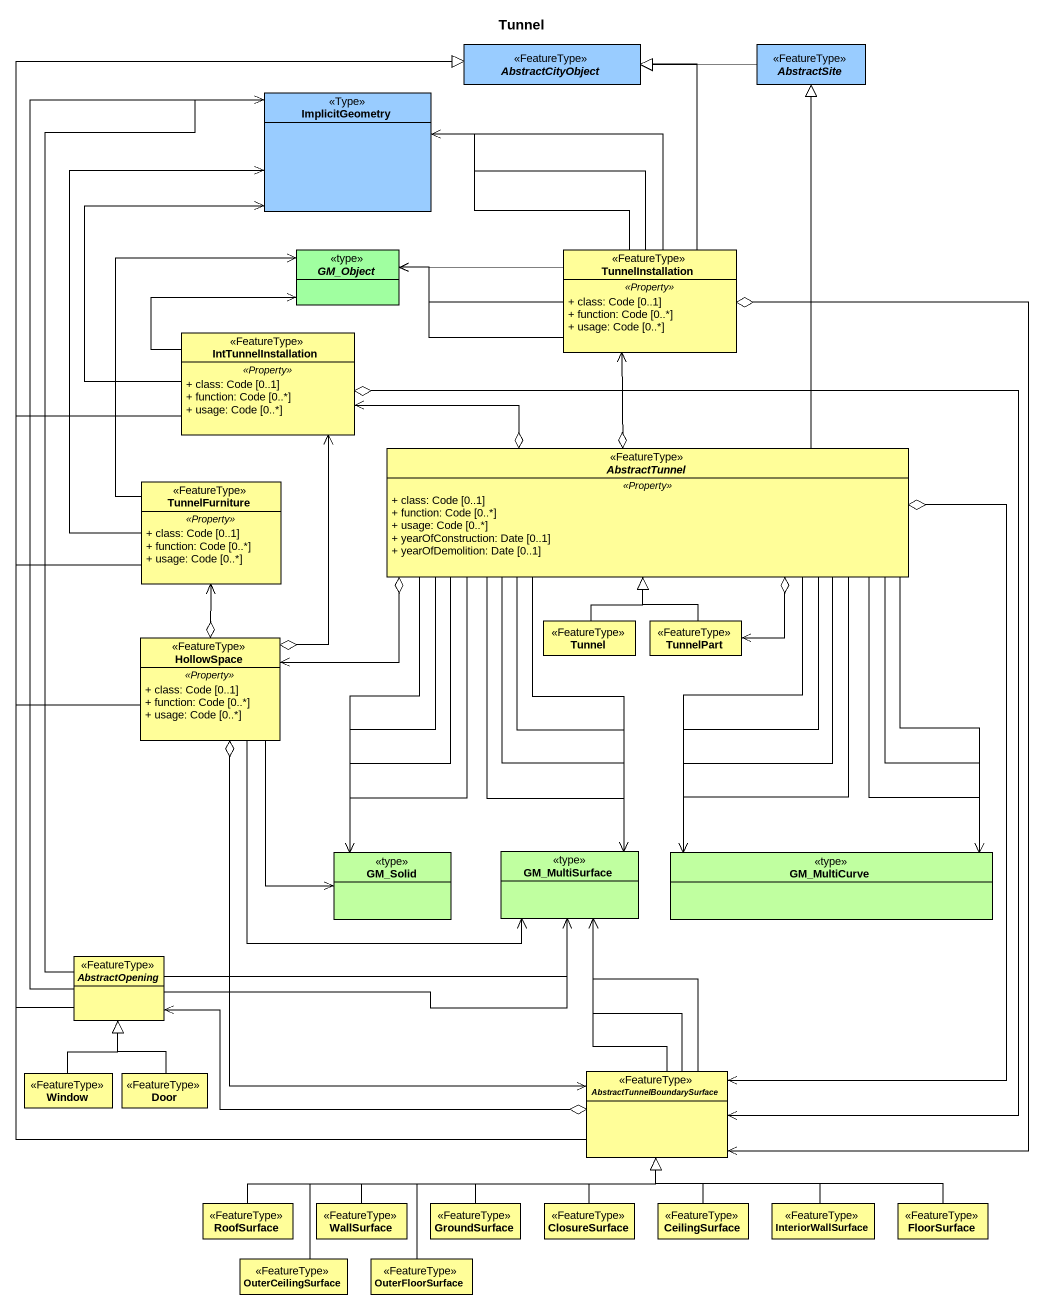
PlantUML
@startuml
title Tunnel
hide circle
hide empty members
skinparam classAttributeIconSize 0
abstract class AbstractCityObject <<FeatureType>> #99CCFF
abstract class AbstractSite <<FeatureType>> #99CCFF
class ImplicitGeometry <<Type>> #99CCFF
abstract class GM_Object <<type>> #A0FFA0
class TunnelInstallation <<FeatureType>> #FFFE99 {
  .. <<Property>> ..
  + class: Code [0..1]
  + function: Code [0..*]
  + usage: Code [0..*]
}
class IntTunnelInstallation <<FeatureType>> #FFFE99 {
  .. <<Property>> ..
  + class: Code [0..1]
  + function: Code [0..*]
  + usage: Code [0..*]
}
abstract class AbstractTunnel <<FeatureType>> #FFFE99 {
  .. <<Property>> ..
  + class: Code [0..1]
  + function: Code [0..*]
  + usage: Code [0..*]
  + yearOfConstruction: Date [0..1]
  + yearOfDemolition: Date [0..1]
}
class TunnelFurniture <<FeatureType>> #FFFE99 {
  .. <<Property>> ..
  + class: Code [0..1]
  + function: Code [0..*]
  + usage: Code [0..*]
}
class HollowSpace <<FeatureType>> #FFFE99 {
  .. <<Property>> ..
  + class: Code [0..1]
  + function: Code [0..*]
  + usage: Code [0..*]
}
class Tunnel <<FeatureType>> #FFFE99
class TunnelPart <<FeatureType>> #FFFE99
class GM_Solid <<type>> #C0FFA0
class GM_MultiSurface <<type>> #C0FFA0
class GM_MultiCurve <<type>> #C0FFA0
abstract class AbstractOpening <<FeatureType>> #FFFE99
class Window <<FeatureType>> #FFFE99
class Door <<FeatureType>> #FFFE99
abstract class "AbstractTunnelBoundarySurface" as AbstractTunnelBoundarySurfac <<FeatureType>> #FFFE99
class RoofSurface <<FeatureType>> #FFFE99
class WallSurface <<FeatureType>> #FFFE99
class GroundSurface <<FeatureType>> #FFFE99
class ClosureSurface <<FeatureType>> #FFFE99
class CeilingSurface <<FeatureType>> #FFFE99
class InteriorWallSurface <<FeatureType>> #FFFE99
class FloorSurface <<FeatureType>> #FFFE99
class OuterCeilingSurface <<FeatureType>> #FFFE99
class OuterFloorSurface <<FeatureType>> #FFFE99
AbstractSite -left-|> AbstractCityObject
TunnelInstallation -up-|> AbstractCityObject
TunnelInstallation -left-> ImplicitGeometry
TunnelInstallation -left-> ImplicitGeometry
TunnelInstallation -left-> ImplicitGeometry
TunnelInstallation -left-> GM_Object
TunnelInstallation -left-> GM_Object
TunnelInstallation -left- GM_Object
TunnelInstallation <--o AbstractTunnel
IntTunnelInstallation -up-|> AbstractCityObject
IntTunnelInstallation -up-> ImplicitGeometry
IntTunnelInstallation -up-> GM_Object
IntTunnelInstallation <-right-o AbstractTunnel
IntTunnelInstallation <--o HollowSpace
AbstractTunnel -up-|> AbstractSite
AbstractTunnel --> GM_Solid
AbstractTunnel --> GM_Solid
AbstractTunnel --> GM_Solid
AbstractTunnel --> GM_Solid
AbstractTunnel --> GM_MultiSurface
AbstractTunnel --> GM_MultiSurface
AbstractTunnel --> GM_MultiSurface
AbstractTunnel --> GM_MultiSurface
AbstractTunnel --> GM_MultiCurve
AbstractTunnel --> GM_MultiCurve
AbstractTunnel --> GM_MultiCurve
AbstractTunnel --> GM_MultiCurve
AbstractTunnel --> GM_MultiCurve
AbstractTunnel --> GM_MultiCurve
AbstractTunnel --> GM_MultiCurve
TunnelFurniture -up-|> AbstractCityObject
TunnelFurniture -up-> ImplicitGeometry
TunnelFurniture -up-> GM_Object
TunnelFurniture <--o HollowSpace
HollowSpace -up-|> AbstractCityObject
HollowSpace <-right-o AbstractTunnel
HollowSpace --> GM_Solid
HollowSpace -right-> GM_MultiSurface
Tunnel -up-|> AbstractTunnel
TunnelPart <-up-o AbstractTunnel
TunnelPart -up-|> AbstractTunnel
AbstractOpening -up-|> AbstractCityObject
AbstractOpening -up-> ImplicitGeometry
AbstractOpening -up-> ImplicitGeometry
AbstractOpening -right-> GM_MultiSurface
AbstractOpening -right-> GM_MultiSurface
AbstractOpening <-right-o AbstractTunnelBoundarySurfac
Window -up-|> AbstractOpening
Door -up-|> AbstractOpening
AbstractTunnelBoundarySurfac -up-|> AbstractCityObject
AbstractTunnelBoundarySurfac <-up-o TunnelInstallation
AbstractTunnelBoundarySurfac <-up-o IntTunnelInstallation
AbstractTunnelBoundarySurfac <-up-o AbstractTunnel
AbstractTunnelBoundarySurfac <-up-o HollowSpace
AbstractTunnelBoundarySurfac -up-> GM_MultiSurface
AbstractTunnelBoundarySurfac -up-> GM_MultiSurface
AbstractTunnelBoundarySurfac -up-> GM_MultiSurface
RoofSurface -right-|> AbstractTunnelBoundarySurfac
WallSurface -right-|> AbstractTunnelBoundarySurfac
GroundSurface -right-|> AbstractTunnelBoundarySurfac
ClosureSurface -up-|> AbstractTunnelBoundarySurfac
CeilingSurface -up-|> AbstractTunnelBoundarySurfac
InteriorWallSurface -up-|> AbstractTunnelBoundarySurfac
FloorSurface -left-|> AbstractTunnelBoundarySurfac
OuterCeilingSurface -right-|> AbstractTunnelBoundarySurfac
OuterFloorSurface -up-|> AbstractTunnelBoundarySurfac
@enduml
